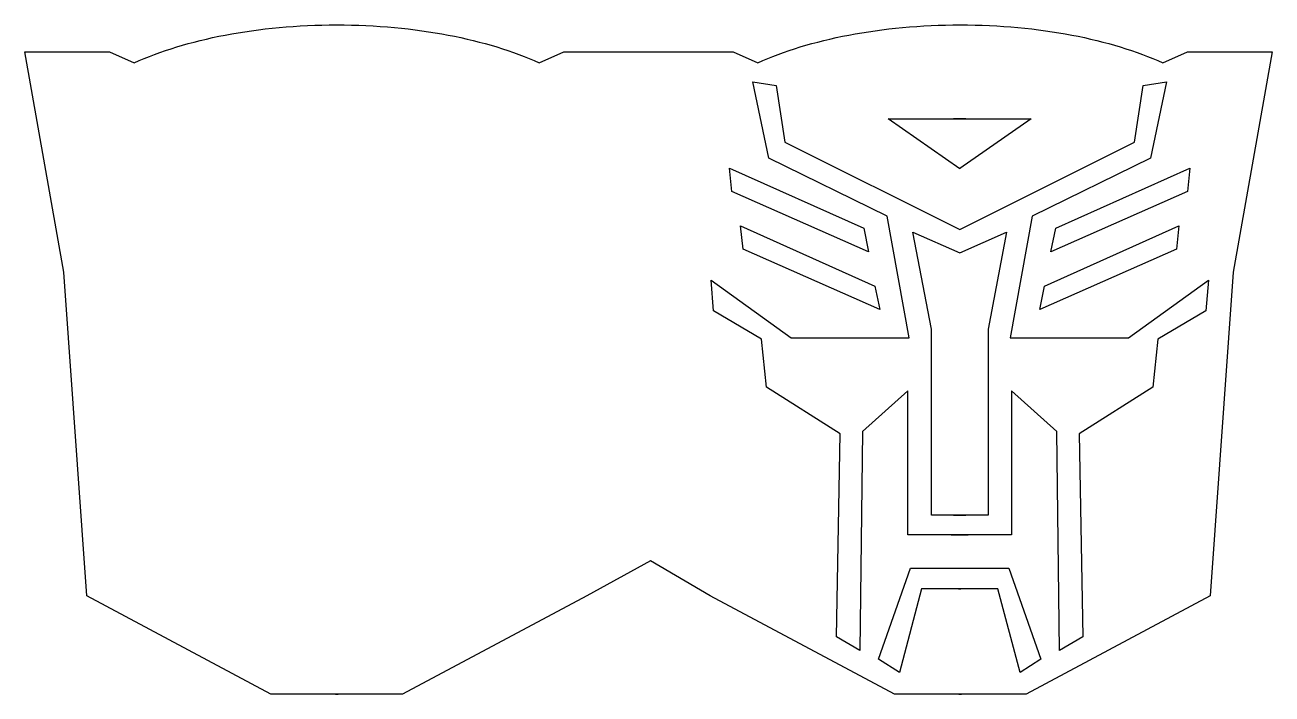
# Model space of a CAD drawing. Header units: centimetres. Extents: x -10.1 to 10.1, y -5.4 to 5.4.
import ezdxf

# ---------------------------------------------------------------- set-up
doc = ezdxf.new("R2010")
doc.units = ezdxf.units.CM
doc.header["$MEASUREMENT"] = 0
doc.layers.add('Camada 1', color=7, linetype='Continuous')

msp = doc.modelspace()

# ---------------------------------------------------------------- linework, layer by layer
at = {"layer": 'Camada 1'}
for points, knots in [([(1.00577, -3.84823), (1.00577, -3.84823), (4.00125, -5.44436), (4.00125, -5.44436), (4.00125, -5.44436), (4.00125, -5.44436), (5.09451, -5.44436), (5.09451, -5.44436), (5.09451, -5.44436), (5.09451, -5.44436), (5.05078, -5.44436), (5.05078, -5.44436), (5.05078, -5.44436), (5.05078, -5.44436), (6.14401, -5.44436), (6.14401, -5.44436), (6.14401, -5.44436), (6.14401, -5.44436), (9.13952, -3.84823), (9.13952, -3.84823), (9.13952, -3.84823), (9.13952, -3.84823), (9.51123, 1.42121), (9.51123, 1.42121), (9.51123, 1.42121), (9.51123, 1.42121), (10.1453, 5.00706), (10.1453, 5.00706), (10.1453, 5.00706), (10.1453, 5.00706), (8.7678, 5.00705), (8.7678, 5.00705), (8.7678, 5.00705), (8.7678, 5.00705), (8.36579, 4.82957), (8.36579, 4.82957), (8.36579, 4.82957), (7.52299, 5.20941), (6.35869, 5.44436), (5.07263, 5.44436), (5.07263, 5.44436), (3.7866, 5.44436), (2.6223, 5.20941), (1.77949, 4.82957), (1.77949, 4.82957), (1.77949, 4.82957), (1.37748, 5.00705), (1.37748, 5.00705), (1.37748, 5.00705), (1.37748, 5.00705), (-0.00001, 5.00705), (-0.00001, 5.00705), (-0.00001, 5.00705), (-0.00001, 5.00705), (-1.37751, 5.00705), (-1.37751, 5.00705), (-1.37751, 5.00705), (-1.37751, 5.00705), (-1.77952, 4.82957), (-1.77952, 4.82957), (-1.77952, 4.82957), (-2.6223, 5.20941), (-3.7866, 5.44436), (-5.07266, 5.44436), (-5.07266, 5.44436), (-6.35872, 5.44436), (-7.52302, 5.20941), (-8.36579, 4.82957), (-8.36579, 4.82957), (-8.36579, 4.82957), (-8.7678, 5.00705), (-8.7678, 5.00705), (-8.7678, 5.00705), (-8.7678, 5.00705), (-10.1453, 5.00705), (-10.1453, 5.00705), (-10.1453, 5.00705), (-10.1453, 5.00705), (-9.51123, 1.4212), (-9.51123, 1.4212), (-9.51123, 1.4212), (-9.51123, 1.4212), (-9.13954, -3.84824), (-9.13954, -3.84824), (-9.13954, -3.84824), (-9.13954, -3.84824), (-6.14406, -5.44437), (-6.14406, -5.44437), (-6.14406, -5.44437), (-6.14406, -5.44437), (-5.05083, -5.44436), (-5.05083, -5.44436), (-5.05083, -5.44436), (-5.05083, -5.44436), (-5.09454, -5.44436), (-5.09454, -5.44436), (-5.09454, -5.44436), (-5.09454, -5.44436), (-4.00131, -5.44436), (-4.00131, -5.44436), (-4.00131, -5.44436), (-4.00131, -5.44436), (-1.00583, -3.84823), (-1.00583, -3.84823), (-1.00583, -3.84823), (-1.00583, -3.84823), (0.02996, -3.27432), (0.02996, -3.27432), (0.02996, -3.27432), (0.02996, -3.27432), (1.00577, -3.84823), (1.00577, -3.84823)], [0, 0, 0, 0, 0.03448276, 0.03448276, 0.03448276, 0.03448276, 0.06896552, 0.06896552, 0.06896552, 0.06896552, 0.10344828, 0.10344828, 0.10344828, 0.10344828, 0.13793103, 0.13793103, 0.13793103, 0.13793103, 0.17241379, 0.17241379, 0.17241379, 0.17241379, 0.20689655, 0.20689655, 0.20689655, 0.20689655, 0.24137931, 0.24137931, 0.24137931, 0.24137931, 0.27586207, 0.27586207, 0.27586207, 0.27586207, 0.31034483, 0.31034483, 0.31034483, 0.31034483, 0.34482759, 0.34482759, 0.34482759, 0.34482759, 0.37931034, 0.37931034, 0.37931034, 0.37931034, 0.4137931, 0.4137931, 0.4137931, 0.4137931, 0.44827586, 0.44827586, 0.44827586, 0.44827586, 0.48275862, 0.48275862, 0.48275862, 0.48275862, 0.51724138, 0.51724138, 0.51724138, 0.51724138, 0.55172414, 0.55172414, 0.55172414, 0.55172414, 0.5862069, 0.5862069, 0.5862069, 0.5862069, 0.62068966, 0.62068966, 0.62068966, 0.62068966, 0.65517241, 0.65517241, 0.65517241, 0.65517241, 0.68965517, 0.68965517, 0.68965517, 0.68965517, 0.72413793, 0.72413793, 0.72413793, 0.72413793, 0.75862069, 0.75862069, 0.75862069, 0.75862069, 0.79310345, 0.79310345, 0.79310345, 0.79310345, 0.82758621, 0.82758621, 0.82758621, 0.82758621, 0.86206897, 0.86206897, 0.86206897, 0.86206897, 0.89655172, 0.89655172, 0.89655172, 0.89655172, 0.93103448, 0.93103448, 0.93103448, 0.93103448, 1, 1, 1, 1]), ([(4.96304, -2.53182), (4.96304, -2.53182), (5.52383, -2.53182), (5.52383, -2.53182), (5.52383, -2.53182), (5.52383, -2.53182), (5.52383, 0.49234), (5.52383, 0.49234), (5.52383, 0.49234), (5.52383, 0.49234), (5.82421, 2.07452), (5.82421, 2.07452), (5.82421, 2.07452), (5.82421, 2.07452), (5.06319, 1.73405), (5.06319, 1.73405), (5.06319, 1.73405), (5.06319, 1.73405), (4.30214, 2.07452), (4.30214, 2.07452), (4.30214, 2.07452), (4.30214, 2.07452), (4.60252, 0.49234), (4.60252, 0.49234), (4.60252, 0.49234), (4.60252, 0.49234), (4.60252, -2.53182), (4.60252, -2.53182), (4.60252, -2.53182), (4.60252, -2.53182), (5.1633, -2.53182), (5.1633, -2.53182), (5.1633, -2.53182), (5.1633, -2.53182), (4.96304, -2.53182), (4.96304, -2.53182)], [0, 0, 0, 0, 0.1, 0.1, 0.1, 0.1, 0.2, 0.2, 0.2, 0.2, 0.3, 0.3, 0.3, 0.3, 0.4, 0.4, 0.4, 0.4, 0.5, 0.5, 0.5, 0.5, 0.6, 0.6, 0.6, 0.6, 0.7, 0.7, 0.7, 0.7, 0.8, 0.8, 0.8, 0.8, 1, 1, 1, 1])]:
    msp.add_open_spline(points, degree=3, knots=knots, dxfattribs=at)
at = {"layer": 'Camada 1', "color": 7}
for points, knots in [([(4.92298, -2.85226), (4.92298, -2.85226), (5.90432, -2.85226), (5.90432, -2.85226), (5.90432, -2.85226), (5.90432, -2.85226), (5.90432, -0.50903), (5.90432, -0.50903), (5.90432, -0.50903), (5.90432, -0.50903), (6.64534, -1.16993), (6.64534, -1.16993), (6.64534, -1.16993), (6.64534, -1.16993), (6.6854, -4.73488), (6.6854, -4.73488), (6.6854, -4.73488), (6.6854, -4.73488), (7.06595, -4.51453), (7.06595, -4.51453), (7.06595, -4.51453), (7.06595, -4.51453), (7.00584, -1.21005), (7.00584, -1.21005), (7.00584, -1.21005), (7.00584, -1.21005), (8.20747, -0.44895), (8.20747, -0.44895), (8.20747, -0.44895), (8.20747, -0.44895), (8.28761, 0.3321), (8.28761, 0.3321), (8.28761, 0.3321), (8.28761, 0.3321), (9.06866, 0.79274), (9.06866, 0.79274), (9.06866, 0.79274), (9.06866, 0.79274), (9.10874, 1.29344), (9.10874, 1.29344), (9.10874, 1.29344), (9.10874, 1.29344), (7.80694, 0.35213), (7.80694, 0.35213), (7.80694, 0.35213), (7.80694, 0.35213), (5.88429, 0.35213), (5.88429, 0.35213), (5.88429, 0.35213), (5.88429, 0.35213), (6.24479, 2.33487), (6.24479, 2.33487), (6.24479, 2.33487), (6.24479, 2.33487), (8.16746, 3.27615), (8.16746, 3.27615), (8.16746, 3.27615), (8.16746, 3.27615), (8.42781, 4.51787), (8.42781, 4.51787), (8.42781, 4.51787), (8.42781, 4.51787), (8.04729, 4.45778), (8.04729, 4.45778), (8.04729, 4.45778), (8.04729, 4.45778), (7.90709, 3.53653), (7.90709, 3.53653), (7.90709, 3.53653), (7.90709, 3.53653), (5.06319, 2.11455), (5.06319, 2.11455), (5.06319, 2.11455), (5.06319, 2.11455), (2.21926, 3.53653), (2.21926, 3.53653), (2.21926, 3.53653), (2.21926, 3.53653), (2.07906, 4.45778), (2.07906, 4.45778), (2.07906, 4.45778), (2.07906, 4.45778), (1.69859, 4.51787), (1.69859, 4.51787), (1.69859, 4.51787), (1.69859, 4.51787), (1.95888, 3.27615), (1.95888, 3.27615), (1.95888, 3.27615), (1.95888, 3.27615), (3.88156, 2.33487), (3.88156, 2.33487), (3.88156, 2.33487), (3.88156, 2.33487), (4.24205, 0.35213), (4.24205, 0.35213), (4.24205, 0.35213), (4.24205, 0.35213), (2.31938, 0.35213), (2.31938, 0.35213), (2.31938, 0.35213), (2.31938, 0.35213), (1.0176, 1.29344), (1.0176, 1.29344), (1.0176, 1.29344), (1.0176, 1.29344), (1.05769, 0.79274), (1.05769, 0.79274), (1.05769, 0.79274), (1.05769, 0.79274), (1.83874, 0.3321), (1.83874, 0.3321), (1.83874, 0.3321), (1.83874, 0.3321), (1.91885, -0.44895), (1.91885, -0.44895), (1.91885, -0.44895), (1.91885, -0.44895), (3.12051, -1.21005), (3.12051, -1.21005), (3.12051, -1.21005), (3.12051, -1.21005), (3.06042, -4.51453), (3.06042, -4.51453), (3.06042, -4.51453), (3.06042, -4.51453), (3.44095, -4.73488), (3.44095, -4.73488), (3.44095, -4.73488), (3.44095, -4.73488), (3.481, -1.16993), (3.481, -1.16993), (3.481, -1.16993), (3.481, -1.16993), (4.22202, -0.50903), (4.22202, -0.50903), (4.22202, -0.50903), (4.22202, -0.50903), (4.22202, -2.85226), (4.22202, -2.85226), (4.22202, -2.85226), (4.22202, -2.85226), (5.20336, -2.85226), (5.20336, -2.85226), (5.20336, -2.85226), (5.20336, -2.85226), (4.92298, -2.85226), (4.92298, -2.85226)], [0, 0, 0, 0, 0.02631579, 0.02631579, 0.02631579, 0.02631579, 0.05263158, 0.05263158, 0.05263158, 0.05263158, 0.07894737, 0.07894737, 0.07894737, 0.07894737, 0.10526316, 0.10526316, 0.10526316, 0.10526316, 0.13157895, 0.13157895, 0.13157895, 0.13157895, 0.15789474, 0.15789474, 0.15789474, 0.15789474, 0.18421053, 0.18421053, 0.18421053, 0.18421053, 0.21052632, 0.21052632, 0.21052632, 0.21052632, 0.23684211, 0.23684211, 0.23684211, 0.23684211, 0.26315789, 0.26315789, 0.26315789, 0.26315789, 0.28947368, 0.28947368, 0.28947368, 0.28947368, 0.31578947, 0.31578947, 0.31578947, 0.31578947, 0.34210526, 0.34210526, 0.34210526, 0.34210526, 0.36842105, 0.36842105, 0.36842105, 0.36842105, 0.39473684, 0.39473684, 0.39473684, 0.39473684, 0.42105263, 0.42105263, 0.42105263, 0.42105263, 0.44736842, 0.44736842, 0.44736842, 0.44736842, 0.47368421, 0.47368421, 0.47368421, 0.47368421, 0.5, 0.5, 0.5, 0.5, 0.52631579, 0.52631579, 0.52631579, 0.52631579, 0.55263158, 0.55263158, 0.55263158, 0.55263158, 0.57894737, 0.57894737, 0.57894737, 0.57894737, 0.60526316, 0.60526316, 0.60526316, 0.60526316, 0.63157895, 0.63157895, 0.63157895, 0.63157895, 0.65789474, 0.65789474, 0.65789474, 0.65789474, 0.68421053, 0.68421053, 0.68421053, 0.68421053, 0.71052632, 0.71052632, 0.71052632, 0.71052632, 0.73684211, 0.73684211, 0.73684211, 0.73684211, 0.76315789, 0.76315789, 0.76315789, 0.76315789, 0.78947368, 0.78947368, 0.78947368, 0.78947368, 0.81578947, 0.81578947, 0.81578947, 0.81578947, 0.84210526, 0.84210526, 0.84210526, 0.84210526, 0.86842105, 0.86842105, 0.86842105, 0.86842105, 0.89473684, 0.89473684, 0.89473684, 0.89473684, 0.92105263, 0.92105263, 0.92105263, 0.92105263, 0.94736842, 0.94736842, 0.94736842, 0.94736842, 1, 1, 1, 1]), ([(5.06753, 3.10877), (5.06753, 3.10877), (6.22476, 3.91702), (6.22476, 3.91702), (6.22476, 3.91702), (6.22476, 3.91702), (4.96304, 3.91702), (4.96304, 3.91702), (4.96304, 3.91702), (4.96304, 3.91702), (5.1633, 3.91702), (5.1633, 3.91702), (5.1633, 3.91702), (5.1633, 3.91702), (3.90159, 3.91702), (3.90159, 3.91702), (3.90159, 3.91702), (3.90159, 3.91702), (5.06562, 3.10407), (5.06562, 3.10407), (5.06562, 3.10407), (5.06562, 3.10407), (5.06753, 3.10877), (5.06753, 3.10877)], [0, 0, 0, 0, 0.14285714, 0.14285714, 0.14285714, 0.14285714, 0.28571429, 0.28571429, 0.28571429, 0.28571429, 0.42857143, 0.42857143, 0.42857143, 0.42857143, 0.57142857, 0.57142857, 0.57142857, 0.57142857, 0.71428571, 0.71428571, 0.71428571, 0.71428571, 1, 1, 1, 1]), ([(1.35807, 2.73542), (1.35807, 2.73542), (3.58115, 1.75406), (3.58115, 1.75406), (3.58115, 1.75406), (3.58115, 1.75406), (3.50103, 2.13461), (3.50103, 2.13461), (3.50103, 2.13461), (3.50103, 2.13461), (1.31804, 3.11594), (1.31804, 3.11594), (1.31804, 3.11594), (1.31804, 3.11594), (1.35807, 2.73542), (1.35807, 2.73542)], [0, 0, 0, 0, 0.2, 0.2, 0.2, 0.2, 0.4, 0.4, 0.4, 0.4, 0.6, 0.6, 0.6, 0.6, 1, 1, 1, 1]), ([(8.80831, 3.11594), (8.80831, 3.11594), (6.62534, 2.13461), (6.62534, 2.13461), (6.62534, 2.13461), (6.62534, 2.13461), (6.5452, 1.75406), (6.5452, 1.75406), (6.5452, 1.75406), (6.5452, 1.75406), (8.76828, 2.73542), (8.76828, 2.73542), (8.76828, 2.73542), (8.76828, 2.73542), (8.80831, 3.11594), (8.80831, 3.11594)], [0, 0, 0, 0, 0.2, 0.2, 0.2, 0.2, 0.4, 0.4, 0.4, 0.4, 0.6, 0.6, 0.6, 0.6, 1, 1, 1, 1]), ([(1.53833, 1.79414), (1.53833, 1.79414), (3.76138, 0.81277), (3.76138, 0.81277), (3.76138, 0.81277), (3.76138, 0.81277), (3.68127, 1.1933), (3.68127, 1.1933), (3.68127, 1.1933), (3.68127, 1.1933), (1.49827, 2.17464), (1.49827, 2.17464), (1.49827, 2.17464), (1.49827, 2.17464), (1.53833, 1.79414), (1.53833, 1.79414)], [0, 0, 0, 0, 0.2, 0.2, 0.2, 0.2, 0.4, 0.4, 0.4, 0.4, 0.6, 0.6, 0.6, 0.6, 1, 1, 1, 1]), ([(8.62808, 2.17464), (8.62808, 2.17464), (6.44505, 1.1933), (6.44505, 1.1933), (6.44505, 1.1933), (6.44505, 1.1933), (6.36496, 0.81277), (6.36496, 0.81277), (6.36496, 0.81277), (6.36496, 0.81277), (8.58802, 1.79414), (8.58802, 1.79414), (8.58802, 1.79414), (8.58802, 1.79414), (8.62808, 2.17464), (8.62808, 2.17464)], [0, 0, 0, 0, 0.2, 0.2, 0.2, 0.2, 0.4, 0.4, 0.4, 0.4, 0.6, 0.6, 0.6, 0.6, 1, 1, 1, 1]), ([(5.04313, -3.73346), (5.04313, -3.73346), (5.684, -3.73346), (5.684, -3.73346), (5.684, -3.73346), (5.684, -3.73346), (6.0445, -5.09535), (6.0445, -5.09535), (6.0445, -5.09535), (6.0445, -5.09535), (6.38502, -4.87505), (6.38502, -4.87505), (6.38502, -4.87505), (6.38502, -4.87505), (5.86429, -3.39304), (5.86429, -3.39304), (5.86429, -3.39304), (5.86429, -3.39304), (5.06319, -3.39304), (5.06319, -3.39304), (5.06319, -3.39304), (5.06319, -3.39304), (4.26205, -3.39304), (4.26205, -3.39304), (4.26205, -3.39304), (4.26205, -3.39304), (3.74138, -4.87505), (3.74138, -4.87505), (3.74138, -4.87505), (3.74138, -4.87505), (4.08182, -5.09535), (4.08182, -5.09535), (4.08182, -5.09535), (4.08182, -5.09535), (4.44234, -3.73346), (4.44234, -3.73346), (4.44234, -3.73346), (4.44234, -3.73346), (5.08321, -3.73346), (5.08321, -3.73346), (5.08321, -3.73346), (5.08321, -3.73346), (5.04313, -3.73346), (5.04313, -3.73346)], [0, 0, 0, 0, 0.08333333, 0.08333333, 0.08333333, 0.08333333, 0.16666667, 0.16666667, 0.16666667, 0.16666667, 0.25, 0.25, 0.25, 0.25, 0.33333333, 0.33333333, 0.33333333, 0.33333333, 0.41666667, 0.41666667, 0.41666667, 0.41666667, 0.5, 0.5, 0.5, 0.5, 0.58333333, 0.58333333, 0.58333333, 0.58333333, 0.66666667, 0.66666667, 0.66666667, 0.66666667, 0.75, 0.75, 0.75, 0.75, 0.83333333, 0.83333333, 0.83333333, 0.83333333, 1, 1, 1, 1])]:
    msp.add_open_spline(points, degree=3, knots=knots, dxfattribs=at)

doc.saveas('drawing.dxf')
